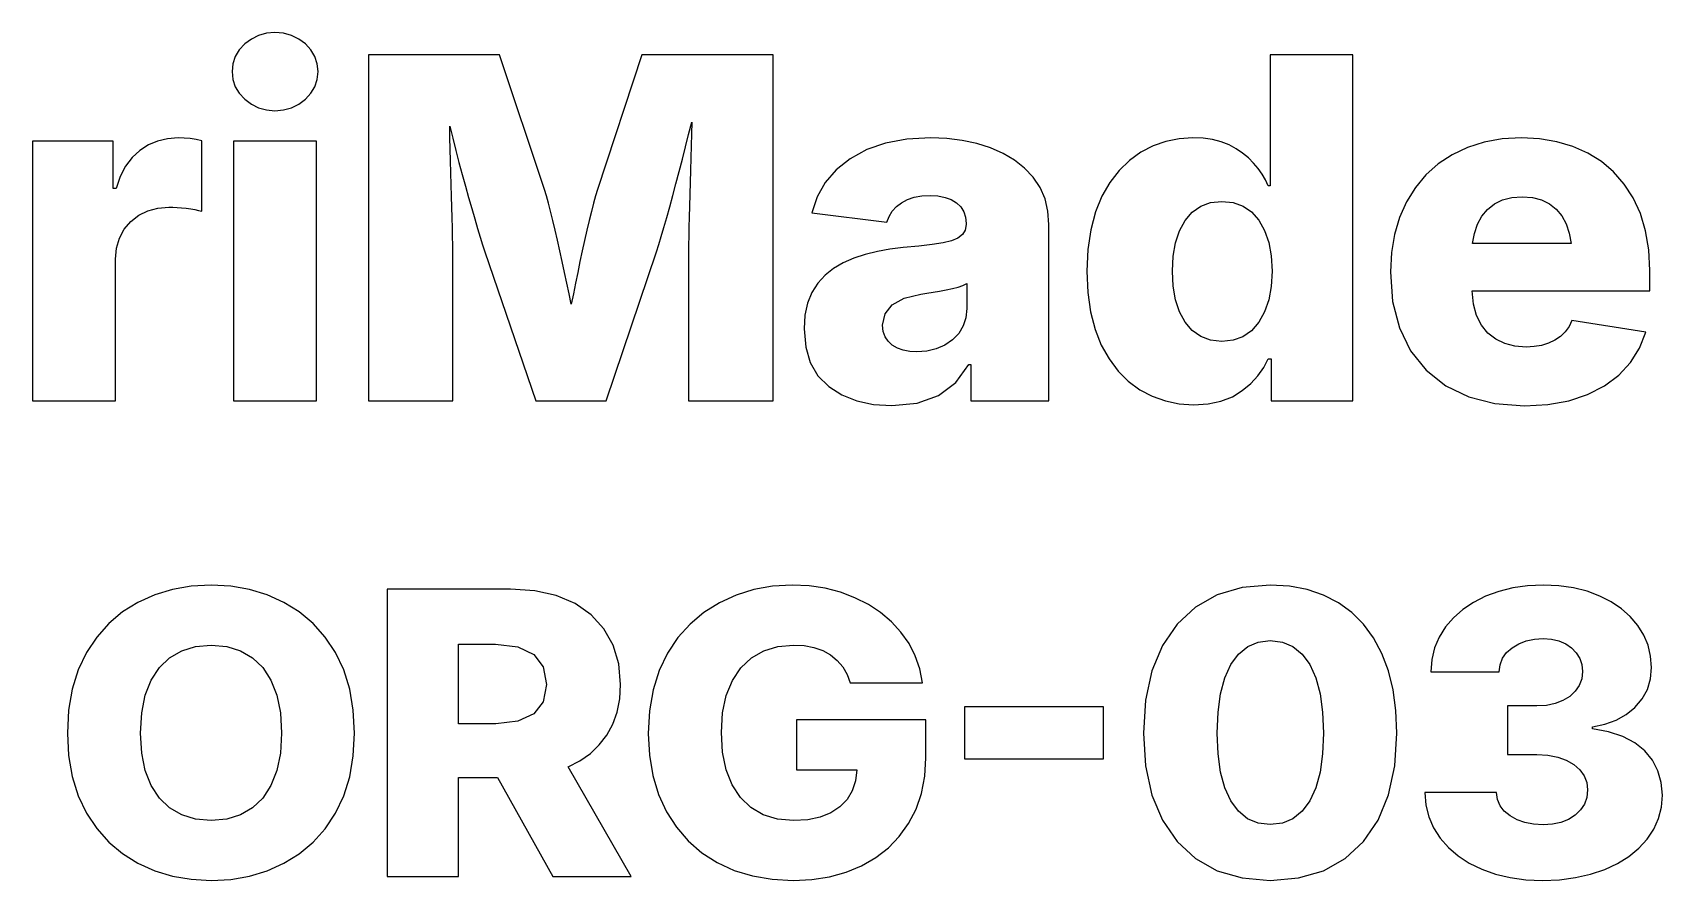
# Model space of a CAD drawing. Header units: metres. Extents: x 0.8 to 79.5, y 0.8 to 12.
# Drawn here: x 22.23 to 41.45, y 1.81 to 11.8 of the extents above; entities that cross this region are included whole.
import ezdxf

# ---------------------------------------------------------------- set-up
doc = ezdxf.new("R2010")
doc.units = ezdxf.units.M

msp = doc.modelspace()

# ---------------------------------------------------------------- linework, layer by layer
for p, q in [((24.8138, 11.725), (24.7358, 11.6663)), ((24.8992, 11.767), (24.8138, 11.725)), ((24.992, 11.7921), (24.8992, 11.767)), ((25.0921, 11.8005), (24.992, 11.7921)), ((25.1934, 11.7921), (25.0921, 11.8005)), ((25.287, 11.767), (25.1934, 11.7921)), ((25.3729, 11.725), (25.287, 11.767)), ((25.451, 11.6663), (25.3729, 11.725)), ((24.6708, 11.5956), (24.6244, 11.5177)), ((24.7358, 11.6663), (24.6708, 11.5956)), ((25.5161, 11.5956), (25.451, 11.6663)), ((25.5625, 11.5177), (25.5161, 11.5956)), ((27.7381, 11.5402), (26.1955, 11.5402)), ((26.1955, 11.5402), (26.1955, 7.45805)), ((28.271, 9.9512), (27.7381, 11.5402)), ((29.4181, 11.5402), (28.8936, 9.9512)), ((30.9635, 11.5402), (29.4181, 11.5402)), ((30.9635, 7.45805), (30.9635, 11.5402)), ((37.8, 11.5402), (36.8239, 11.5402)), ((36.8239, 11.5402), (36.8239, 9.99503)), ((37.8, 7.45805), (37.8, 11.5402)), ((24.5965, 11.4326), (24.5872, 11.3403)), ((24.5872, 11.3403), (24.5965, 11.248)), ((24.6244, 11.5177), (24.5965, 11.4326)), ((25.5904, 11.4326), (25.5625, 11.5177)), ((25.5997, 11.3403), (25.5904, 11.4326)), ((25.5904, 11.248), (25.5997, 11.3403)), ((24.5965, 11.248), (24.6244, 11.1628)), ((24.6244, 11.1628), (24.6708, 11.0849)), ((25.5161, 11.0849), (25.5625, 11.1628)), ((25.5625, 11.1628), (25.5904, 11.248)), ((24.6708, 11.0849), (24.7358, 11.0142)), ((24.7358, 11.0142), (24.8138, 10.9555)), ((24.8138, 10.9555), (24.8992, 10.9135)), ((25.287, 10.9135), (25.3729, 10.9555)), ((25.3729, 10.9555), (25.451, 11.0142)), ((25.451, 11.0142), (25.5161, 11.0849)), ((24.8992, 10.9135), (24.992, 10.8884)), ((24.992, 10.8884), (25.0921, 10.88)), ((25.0921, 10.88), (25.1934, 10.8884)), ((25.1934, 10.8884), (25.287, 10.9135)), ((27.1549, 10.5639), (27.1519, 10.6991)), ((27.1519, 10.6991), (27.1874, 10.5556)), ((29.9324, 10.4546), (29.9688, 10.6004)), ((29.9688, 10.6004), (30.0043, 10.7457)), ((30.0013, 10.6074), (29.998, 10.4663)), ((30.0043, 10.7457), (30.0013, 10.6074)), ((23.1856, 10.5211), (22.2348, 10.5211)), ((22.2348, 10.5211), (22.2348, 7.45805)), ((23.1856, 9.96219), (23.1856, 10.5211)), ((23.4983, 10.4115), (23.4078, 10.3279)), ((23.5997, 10.4762), (23.4983, 10.4115)), ((23.709, 10.5225), (23.5997, 10.4762)), ((23.8262, 10.5502), (23.709, 10.5225)), ((23.9513, 10.5594), (23.8262, 10.5502)), ((24.0223, 10.5574), (23.9513, 10.5594)), ((24.0922, 10.5512), (24.0223, 10.5574)), ((24.1611, 10.5409), (24.0922, 10.5512)), ((24.229, 10.5266), (24.1611, 10.5409)), ((24.229, 9.6937), (24.229, 10.5266)), ((25.5829, 10.5211), (24.604, 10.5211)), ((24.604, 10.5211), (24.604, 7.45805)), ((25.5829, 7.45805), (25.5829, 10.5211)), ((27.1582, 10.4265), (27.1549, 10.5639)), ((27.1619, 10.2872), (27.1582, 10.4265)), ((27.1874, 10.5556), (27.2238, 10.4125)), ((27.2238, 10.4125), (27.261, 10.27)), ((29.8952, 10.3086), (29.9324, 10.4546)), ((29.998, 10.4663), (29.9943, 10.3224)), ((32.0674, 10.4215), (31.8728, 10.3142)), ((32.2904, 10.4981), (32.0674, 10.4215)), ((32.5421, 10.5441), (32.2904, 10.4981)), ((32.8223, 10.5594), (32.5421, 10.5441)), ((33.0126, 10.5521), (32.8223, 10.5594)), ((33.1935, 10.53), (33.0126, 10.5521)), ((33.3652, 10.4931), (33.1935, 10.53)), ((33.5276, 10.4416), (33.3652, 10.4931)), ((33.6774, 10.3758), (33.5276, 10.4416)), ((33.8109, 10.2961), (33.6774, 10.3758)), ((35.2996, 10.3896), (35.164, 10.2935)), ((35.4446, 10.4639), (35.2996, 10.3896)), ((35.5951, 10.517), (35.4446, 10.4639)), ((35.751, 10.5488), (35.5951, 10.517)), ((35.9124, 10.5594), (35.751, 10.5488)), ((36.0326, 10.5542), (35.9124, 10.5594)), ((36.1438, 10.5385), (36.0326, 10.5542)), ((36.2458, 10.5124), (36.1438, 10.5385)), ((36.3387, 10.4759), (36.2458, 10.5124)), ((36.4231, 10.4312), (36.3387, 10.4759)), ((36.4996, 10.3807), (36.4231, 10.4312)), ((36.5683, 10.3243), (36.4996, 10.3807)), ((39.1495, 10.4477), (38.9678, 10.3608)), ((39.3465, 10.5098), (39.1495, 10.4477)), ((39.559, 10.547), (39.3465, 10.5098)), ((39.7868, 10.5594), (39.559, 10.547)), ((40.0008, 10.5482), (39.7868, 10.5594)), ((40.2023, 10.5146), (40.0008, 10.5482)), ((40.3914, 10.4585), (40.2023, 10.5146)), ((40.568, 10.38), (40.3914, 10.4585)), ((40.7292, 10.2796), (40.568, 10.38)), ((23.3311, 10.2252), (23.2682, 10.1033)), ((23.4078, 10.3279), (23.3311, 10.2252)), ((27.1659, 10.1457), (27.1619, 10.2872)), ((27.261, 10.27), (27.2991, 10.1279)), ((29.8571, 10.1622), (29.8952, 10.3086)), ((29.9943, 10.3224), (29.9903, 10.1759)), ((31.8728, 10.3142), (31.7094, 10.1825)), ((33.9284, 10.2025), (33.8109, 10.2961)), ((34.0297, 10.095), (33.9284, 10.2025)), ((35.164, 10.2935), (35.0422, 10.1752)), ((36.629, 10.2621), (36.5683, 10.3243)), ((36.6824, 10.1967), (36.629, 10.2621)), ((36.7289, 10.1303), (36.6824, 10.1967)), ((38.8039, 10.2516), (38.6597, 10.1228)), ((38.9678, 10.3608), (38.8039, 10.2516)), ((40.8723, 10.1581), (40.7292, 10.2796)), ((23.2682, 10.1033), (23.2193, 9.96219)), ((27.17, 10.0057), (27.1659, 10.1457)), ((27.174, 9.87071), (27.17, 10.0057)), ((27.2991, 10.1279), (27.3373, 9.98898)), ((29.7817, 9.88031), (29.8189, 10.0184)), ((29.8189, 10.0184), (29.8571, 10.1622)), ((29.9903, 10.1759), (29.9785, 9.75592)), ((31.5794, 10.0324), (31.4829, 9.86398)), ((31.7094, 10.1825), (31.5794, 10.0324)), ((34.1113, 9.9744), (34.0297, 10.095)), ((34.9341, 10.0346), (34.8396, 9.87173)), ((35.0422, 10.1752), (34.9341, 10.0346)), ((36.7686, 10.0631), (36.7289, 10.1303)), ((36.8015, 9.99503), (36.7686, 10.0631)), ((36.8239, 9.99503), (36.8015, 9.99503)), ((38.6597, 10.1228), (38.5353, 9.97423)), ((40.9971, 10.0153), (40.8723, 10.1581)), ((41.1037, 9.85121), (40.9971, 10.0153)), ((23.2193, 9.96219), (23.1856, 9.96219)), ((27.1813, 9.61555), (27.174, 9.87071)), ((27.3373, 9.98898), (27.3745, 9.85568)), ((27.3745, 9.85568), (27.4109, 9.72801)), ((28.2928, 9.87604), (28.271, 9.9512)), ((28.3162, 9.79025), (28.2928, 9.87604)), ((28.8718, 9.87595), (28.8484, 9.78992)), ((28.8936, 9.9512), (28.8718, 9.87595)), ((29.7453, 9.74786), (29.7817, 9.88031)), ((31.4829, 9.86398), (31.4199, 9.67725)), ((32.4773, 9.79501), (32.5478, 9.83218)), ((32.5478, 9.83218), (32.6273, 9.85873)), ((32.6273, 9.85873), (32.716, 9.87466)), ((32.716, 9.87466), (32.8138, 9.87997)), ((32.8138, 9.87997), (32.9081, 9.87459)), ((32.9081, 9.87459), (32.9916, 9.8584)), ((32.9916, 9.8584), (33.0644, 9.83144)), ((33.0644, 9.83144), (33.1266, 9.79369)), ((34.1696, 9.84126), (34.1113, 9.9744)), ((34.2046, 9.69565), (34.1696, 9.84126)), ((34.8396, 9.87173), (34.7629, 9.68596)), ((36.1213, 9.79738), (36.2546, 9.81149)), ((36.2546, 9.81149), (36.387, 9.79762)), ((38.4307, 9.806), (38.3479, 9.62073)), ((38.5353, 9.97423), (38.4307, 9.806)), ((39.4689, 9.78229), (39.5642, 9.82895)), ((39.5642, 9.82895), (39.673, 9.85695)), ((39.673, 9.85695), (39.7952, 9.86627)), ((39.7952, 9.86627), (39.916, 9.85712)), ((39.916, 9.85712), (40.0231, 9.82964)), ((40.0231, 9.82964), (40.1166, 9.78383)), ((41.1889, 9.66687), (41.1037, 9.85121)), ((23.3917, 9.5731), (23.4867, 9.64743)), ((23.4867, 9.64743), (23.5933, 9.70052)), ((23.5933, 9.70052), (23.7117, 9.73236)), ((23.7117, 9.73236), (23.8419, 9.74298)), ((23.8419, 9.74298), (23.8883, 9.7422)), ((23.8883, 9.7422), (23.9376, 9.7399)), ((23.9376, 9.7399), (23.9899, 9.73605)), ((23.9899, 9.73605), (24.0452, 9.73067)), ((24.0452, 9.73067), (24.0993, 9.72372)), ((24.0993, 9.72372), (24.1479, 9.71526)), ((24.1479, 9.71526), (24.1912, 9.70525)), ((24.1912, 9.70525), (24.229, 9.6937)), ((27.1844, 9.4987), (27.1813, 9.61555)), ((27.4109, 9.72801), (27.4464, 9.60599)), ((28.3412, 9.69386), (28.3162, 9.79025)), ((28.3677, 9.58684), (28.3412, 9.69386)), ((28.8234, 9.69308), (28.7969, 9.58546)), ((28.8484, 9.78992), (28.8234, 9.69308)), ((29.676, 9.50282), (29.7098, 9.62106)), ((29.7098, 9.62106), (29.7453, 9.74786)), ((29.9749, 9.62656), (29.9718, 9.50592)), ((29.9785, 9.75592), (29.9749, 9.62656)), ((31.4199, 9.67725), (32.3062, 9.5649)), ((32.3062, 9.5649), (32.3316, 9.63373)), ((32.3316, 9.63373), (32.3686, 9.69502)), ((32.3686, 9.69502), (32.4172, 9.74878)), ((32.4172, 9.74878), (32.4773, 9.79501)), ((33.1266, 9.79369), (33.1763, 9.74599)), ((33.1763, 9.74599), (33.2118, 9.68922)), ((33.2118, 9.68922), (33.2331, 9.62338)), ((33.2331, 9.62338), (33.2402, 9.54846)), ((34.2162, 9.53751), (34.2046, 9.69565)), ((34.7629, 9.68596), (34.7081, 9.47655)), ((35.8212, 9.58546), (35.9046, 9.68436)), ((35.9046, 9.68436), (36.0046, 9.75499)), ((36.0046, 9.75499), (36.1213, 9.79738)), ((36.387, 9.79762), (36.5039, 9.75601)), ((36.5039, 9.75601), (36.6051, 9.68665)), ((36.6051, 9.68665), (36.6907, 9.58955)), ((38.3479, 9.62073), (38.2888, 9.42108)), ((39.2676, 9.54128), (39.3198, 9.63571)), ((39.3198, 9.63571), (39.3872, 9.71696)), ((39.3872, 9.71696), (39.4689, 9.78229)), ((40.1166, 9.78383), (40.1963, 9.71971)), ((40.1963, 9.71971), (40.2619, 9.63931)), ((40.2619, 9.63931), (40.3127, 9.54471)), ((41.2499, 9.4632), (41.1889, 9.66687)), ((23.2581, 9.37723), (23.3138, 9.48167)), ((23.3138, 9.48167), (23.3917, 9.5731)), ((27.1866, 9.39331), (27.1844, 9.4987)), ((27.4464, 9.60599), (27.48, 9.49229)), ((27.48, 9.49229), (27.5109, 9.38956)), ((28.3952, 9.47227), (28.3677, 9.58684)), ((28.4228, 9.35327), (28.3952, 9.47227)), ((28.7695, 9.4704), (28.7422, 9.35121)), ((28.7969, 9.58546), (28.7695, 9.4704)), ((29.6446, 9.39607), (29.676, 9.50282)), ((29.9718, 9.50592), (29.9696, 9.39745)), ((33.197, 9.41869), (33.1431, 9.377)), ((33.2294, 9.4722), (33.197, 9.41869)), ((33.2402, 9.53751), (33.2294, 9.4722)), ((33.2402, 9.54846), (33.2402, 9.53751)), ((34.2162, 7.45805), (34.2162, 9.53751)), ((34.7081, 9.47655), (34.6752, 9.24352)), ((35.7087, 9.32278), (35.7556, 9.46329)), ((35.7556, 9.46329), (35.8212, 9.58546)), ((36.6907, 9.58955), (36.7588, 9.46866)), ((36.7588, 9.46866), (36.8074, 9.32791)), ((38.2888, 9.42108), (38.2533, 9.20703)), ((39.2091, 9.31285), (39.2307, 9.43365)), ((39.2307, 9.43365), (39.2676, 9.54128)), ((40.3127, 9.54471), (40.3489, 9.4359)), ((40.3489, 9.4359), (40.3702, 9.31285)), ((41.2864, 9.24016), (41.2499, 9.4632)), ((23.2136, 9.12929), (23.2248, 9.25977)), ((23.2248, 9.25977), (23.2581, 9.37723)), ((27.1879, 9.29939), (27.1866, 9.39331)), ((27.1884, 9.21695), (27.1879, 9.29939)), ((27.5109, 9.38956), (27.5389, 9.29778)), ((27.5389, 9.29778), (27.5642, 9.21695)), ((28.4505, 9.22981), (28.4228, 9.35327)), ((28.4785, 9.10188), (28.4505, 9.22981)), ((28.7148, 9.22792), (28.6875, 9.10051)), ((28.7422, 9.35121), (28.7148, 9.22792)), ((29.5892, 9.21695), (29.6157, 9.30077)), ((29.6157, 9.30077), (29.6446, 9.39607)), ((29.9683, 9.30112), (29.9678, 9.21695)), ((29.9696, 9.39745), (29.9683, 9.30112)), ((32.3417, 9.24831), (32.193, 9.22176)), ((32.4969, 9.26628), (32.3417, 9.24831)), ((32.6819, 9.28366), (32.4969, 9.26628)), ((32.8387, 9.30293), (32.6819, 9.28366)), ((32.9673, 9.32408), (32.8387, 9.30293)), ((33.0677, 9.34711), (32.9673, 9.32408)), ((33.1431, 9.377), (33.0677, 9.34711)), ((34.6752, 9.24352), (34.6643, 8.98683)), ((35.6806, 9.16397), (35.7087, 9.32278)), ((36.8074, 9.32791), (36.8366, 9.16731)), ((40.3702, 9.31285), (39.2091, 9.31285)), ((41.2986, 8.99779), (41.2864, 9.24016)), ((23.2136, 7.45805), (23.2136, 9.12929)), ((27.1884, 7.45805), (27.1884, 9.21695)), ((27.5642, 9.21695), (28.1672, 7.45805)), ((28.5062, 8.97279), (28.4785, 9.10188)), ((28.6875, 9.10051), (28.6606, 8.97202)), ((28.9946, 7.45805), (29.5892, 9.21695)), ((29.9678, 9.21695), (29.9678, 7.45805)), ((31.789, 9.08853), (31.6762, 9.02107)), ((31.9149, 9.14297), (31.789, 9.08853)), ((32.0507, 9.18665), (31.9149, 9.14297)), ((32.193, 9.22176), (32.0507, 9.18665)), ((35.6712, 8.98683), (35.6806, 9.16397)), ((36.8366, 9.16731), (36.8464, 8.98683)), ((38.2533, 9.20703), (38.2414, 8.97859)), ((28.5332, 8.84573), (28.5062, 8.97279)), ((28.5595, 8.72075), (28.5332, 8.84573)), ((28.6346, 8.8454), (28.6094, 8.72066)), ((28.6606, 8.97202), (28.6346, 8.8454)), ((31.49, 8.84709), (31.4201, 8.73837)), ((31.5765, 8.9406), (31.49, 8.84709)), ((31.6762, 9.02107), (31.5765, 8.9406)), ((33.2018, 8.82057), (33.2486, 8.84164)), ((33.2486, 8.84164), (33.2486, 8.54848)), ((34.6643, 8.98683), (34.6748, 8.73727)), ((35.6806, 8.80962), (35.6712, 8.98683)), ((36.8464, 8.98683), (36.8365, 8.8085)), ((38.2414, 8.97859), (38.2678, 8.62988)), ((41.2986, 8.75668), (41.2986, 8.99779)), ((28.5851, 8.59779), (28.5595, 8.72075)), ((28.6094, 8.72066), (28.5851, 8.59779)), ((31.4201, 8.73837), (31.3701, 8.61218)), ((32.3686, 8.59161), (32.5097, 8.66815)), ((32.5097, 8.66815), (32.7073, 8.71559)), ((32.7073, 8.71559), (32.7774, 8.72707)), ((32.7774, 8.72707), (32.8503, 8.73955)), ((32.8503, 8.73955), (32.926, 8.75308)), ((32.926, 8.75308), (33.0045, 8.76764)), ((33.0045, 8.76764), (33.0798, 8.78355)), ((33.0798, 8.78355), (33.1455, 8.80121)), ((33.1455, 8.80121), (33.2018, 8.82057)), ((34.6748, 8.73727), (34.7064, 8.50909)), ((35.7087, 8.65053), (35.6806, 8.80962)), ((35.7556, 8.50961), (35.7087, 8.65053)), ((36.8071, 8.64882), (36.758, 8.5078)), ((36.8365, 8.8085), (36.8071, 8.64882)), ((39.2204, 8.60129), (39.2035, 8.75668)), ((39.2035, 8.75668), (41.2986, 8.75668)), ((31.3401, 8.46851), (31.3302, 8.30737)), ((31.3701, 8.61218), (31.3401, 8.46851)), ((32.2557, 8.3512), (32.284, 8.48596)), ((32.284, 8.48596), (32.3686, 8.59161)), ((33.2486, 8.54848), (33.2379, 8.44006)), ((34.7064, 8.50909), (34.759, 8.30234)), ((35.8212, 8.38684), (35.7556, 8.50961)), ((36.758, 8.5078), (36.6893, 8.38545)), ((38.2678, 8.62988), (38.347, 8.32074)), ((39.2571, 8.46661), (39.2204, 8.60129)), ((39.3136, 8.35265), (39.2571, 8.46661)), ((31.3302, 8.30737), (31.3483, 8.09436)), ((32.2628, 8.27904), (32.2557, 8.3512)), ((32.2841, 8.21594), (32.2628, 8.27904)), ((33.2058, 8.34229), (33.1524, 8.25513)), ((33.2379, 8.44006), (33.2058, 8.34229)), ((34.759, 8.30234), (34.8326, 8.11697)), ((35.9046, 8.28734), (35.8212, 8.38684)), ((36.0046, 8.21628), (35.9046, 8.28734)), ((36.6032, 8.28658), (36.5021, 8.21593)), ((36.6893, 8.38545), (36.6032, 8.28658)), ((38.347, 8.32074), (38.4789, 8.05113)), ((39.39, 8.25941), (39.3136, 8.35265)), ((40.3015, 8.27347), (40.2458, 8.21945)), ((40.3467, 8.33656), (40.3015, 8.27347)), ((40.3814, 8.40874), (40.3467, 8.33656)), ((41.2537, 8.26903), (40.3814, 8.40874)), ((41.179, 8.08049), (41.2537, 8.26903)), ((31.3483, 8.09436), (31.4027, 7.91013)), ((32.3196, 8.16193), (32.2841, 8.21594)), ((32.3693, 8.11697), (32.3196, 8.16193)), ((32.4301, 8.0816), (32.3693, 8.11697)), ((32.4987, 8.05634), (32.4301, 8.0816)), ((32.8875, 8.07175), (32.7783, 8.04503)), ((32.9872, 8.11626), (32.8875, 8.07175)), ((33.0775, 8.17857), (32.9872, 8.11626)), ((33.1524, 8.25513), (33.0775, 8.17857)), ((34.8326, 8.11697), (34.9241, 7.95309)), ((36.1213, 8.17365), (36.0046, 8.21628)), ((36.2546, 8.15942), (36.1213, 8.17365)), ((36.3859, 8.17355), (36.2546, 8.15942)), ((36.5021, 8.21593), (36.3859, 8.17355)), ((39.4828, 8.1869), (39.39, 8.25941)), ((39.5888, 8.13513), (39.4828, 8.1869)), ((39.7079, 8.10405), (39.5888, 8.13513)), ((39.8401, 8.0937), (39.7079, 8.10405)), ((39.935, 8.09875), (39.8401, 8.0937)), ((40.0231, 8.11389), (39.935, 8.09875)), ((40.1047, 8.13914), (40.0231, 8.11389)), ((40.1795, 8.1745), (40.1047, 8.13914)), ((40.2458, 8.21945), (40.1795, 8.1745)), ((41.0725, 7.91217), (41.179, 8.08049)), ((31.4027, 7.91013), (31.4934, 7.75465)), ((32.5752, 8.04118), (32.4987, 8.05634)), ((32.6596, 8.03613), (32.5752, 8.04118)), ((32.7783, 8.04503), (32.6596, 8.03613)), ((33.1164, 7.67604), (33.271, 7.88818)), ((33.271, 7.88818), (33.2963, 7.88818)), ((33.2963, 7.88818), (33.2963, 7.45805)), ((34.9241, 7.95309), (35.0303, 7.81079)), ((36.7476, 7.85251), (36.8015, 7.95396)), ((36.8015, 7.95396), (36.8352, 7.95396)), ((36.8352, 7.95396), (36.8352, 7.45805)), ((38.4789, 8.05113), (38.6635, 7.82109)), ((40.9342, 7.76405), (41.0725, 7.91217)), ((31.4934, 7.75465), (31.6204, 7.62794)), ((35.0303, 7.81079), (35.1513, 7.69008)), ((35.1513, 7.69008), (35.2869, 7.59093)), ((36.594, 7.66551), (36.6784, 7.75635)), ((36.6784, 7.75635), (36.7476, 7.85251)), ((38.6635, 7.82109), (38.8943, 7.6371)), ((40.7643, 7.63614), (40.9342, 7.76405)), ((31.6204, 7.62794), (31.7757, 7.52965)), ((31.7757, 7.52965), (31.951, 7.45944)), ((32.662, 7.43359), (32.9134, 7.52451)), ((32.9134, 7.52451), (33.1164, 7.67604)), ((35.2869, 7.59093), (35.4338, 7.51363)), ((35.4338, 7.51363), (35.5884, 7.4584)), ((36.2437, 7.45567), (36.3781, 7.50746)), ((36.3781, 7.50746), (36.4944, 7.57999)), ((36.4944, 7.57999), (36.594, 7.66551)), ((38.8943, 7.6371), (39.1646, 7.50568)), ((39.1646, 7.50568), (39.4742, 7.42682)), ((40.3432, 7.45944), (40.5661, 7.53307)), ((40.5661, 7.53307), (40.7643, 7.63614)), ((22.2348, 7.45805), (23.2136, 7.45805)), ((24.604, 7.45805), (25.5829, 7.45805)), ((26.1955, 7.45805), (27.1884, 7.45805)), ((28.1672, 7.45805), (28.9946, 7.45805)), ((29.9678, 7.45805), (30.9635, 7.45805)), ((31.951, 7.45944), (32.1466, 7.41733)), ((32.1466, 7.41733), (32.3623, 7.40329)), ((32.3623, 7.40329), (32.662, 7.43359)), ((33.2963, 7.45805), (34.2162, 7.45805)), ((35.5884, 7.4584), (35.7508, 7.42528)), ((35.7508, 7.42528), (35.9208, 7.41423)), ((35.9208, 7.41423), (36.0913, 7.42459)), ((36.0913, 7.42459), (36.2437, 7.45567)), ((36.8352, 7.45805), (37.8, 7.45805)), ((39.4742, 7.42682), (39.8233, 7.40053)), ((39.8233, 7.40053), (40.0956, 7.41527)), ((40.0956, 7.41527), (40.3432, 7.45944)), ((23.8844, 5.23579), (23.6748, 5.17253)), ((24.106, 5.27374), (23.8844, 5.23579)), ((24.3398, 5.28639), (24.106, 5.27374)), ((24.5714, 5.27374), (24.3398, 5.28639)), ((24.7915, 5.23579), (24.5714, 5.27374)), ((25.0002, 5.17253), (24.7915, 5.23579)), ((27.8703, 5.24089), (26.415, 5.24089)), ((26.415, 5.24089), (26.415, 1.85239)), ((28.155, 5.22191), (27.8703, 5.24089)), ((28.4079, 5.16498), (28.155, 5.22191)), ((30.7372, 5.23494), (30.5281, 5.17061)), ((30.9576, 5.27353), (30.7372, 5.23494)), ((31.1893, 5.28639), (30.9576, 5.27353)), ((31.3885, 5.27722), (31.1893, 5.28639)), ((31.5781, 5.24971), (31.3885, 5.27722)), ((31.7582, 5.20387), (31.5781, 5.24971)), ((31.9288, 5.13968), (31.7582, 5.20387)), ((36.4922, 5.25768), (36.1983, 5.17154)), ((36.8248, 5.28639), (36.4922, 5.25768)), ((37.0513, 5.27345), (36.8248, 5.28639)), ((37.2608, 5.23465), (37.0513, 5.27345)), ((37.4533, 5.16997), (37.2608, 5.23465)), ((39.5187, 5.21283), (39.3639, 5.15561)), ((39.6839, 5.25371), (39.5187, 5.21283)), ((39.8593, 5.27821), (39.6839, 5.25371)), ((40.045, 5.28639), (39.8593, 5.27821)), ((40.2279, 5.27844), (40.045, 5.28639)), ((40.3996, 5.25456), (40.2279, 5.27844)), ((40.5601, 5.21475), (40.3996, 5.25456)), ((40.7094, 5.15903), (40.5601, 5.21475)), ((23.4773, 5.08398), (23.2958, 4.97112)), ((23.6748, 5.17253), (23.4773, 5.08398)), ((25.1974, 5.08398), (25.0002, 5.17253)), ((25.3789, 4.97112), (25.1974, 5.08398)), ((28.6291, 5.0701), (28.4079, 5.16498)), ((28.8186, 4.93727), (28.6291, 5.0701)), ((30.3304, 5.08057), (30.1482, 4.96614)), ((30.5281, 5.17061), (30.3304, 5.08057)), ((32.0871, 5.05923), (31.9288, 5.13968)), ((32.2303, 4.96458), (32.0871, 5.05923)), ((35.9429, 5.02797), (35.7262, 4.82698)), ((36.1983, 5.17154), (35.9429, 5.02797)), ((37.6288, 5.07942), (37.4533, 5.16997)), ((37.786, 4.96451), (37.6288, 5.07942)), ((39.0961, 5.00012), (38.9859, 4.90382)), ((39.2221, 5.08405), (39.0961, 5.00012)), ((39.3639, 5.15561), (39.2221, 5.08405)), ((40.8452, 5.0896), (40.7094, 5.15903)), ((40.9653, 5.00864), (40.8452, 5.0896)), ((41.0695, 4.91617), (40.9653, 5.00864)), ((23.1341, 4.83495), (22.9922, 4.67548)), ((23.2958, 4.97112), (23.1341, 4.83495)), ((25.5406, 4.83495), (25.3789, 4.97112)), ((25.6825, 4.67548), (25.5406, 4.83495)), ((28.9704, 4.77205), (28.8186, 4.93727)), ((29.9857, 4.8287), (29.8428, 4.66823)), ((30.1482, 4.96614), (29.9857, 4.8287)), ((32.3585, 4.85571), (32.2303, 4.96458)), ((32.4715, 4.73262), (32.3585, 4.85571)), ((35.7262, 4.82698), (35.5535, 4.57455)), ((37.9237, 4.82671), (37.786, 4.96451)), ((38.0419, 4.66603), (37.9237, 4.82671)), ((38.9859, 4.90382), (38.8915, 4.79515)), ((41.1579, 4.81219), (41.0695, 4.91617)), ((41.2283, 4.69899), (41.1579, 4.81219)), ((22.9922, 4.67548), (22.8702, 4.49268)), ((25.8045, 4.49268), (25.6825, 4.67548)), ((29.0789, 4.57996), (28.9704, 4.77205)), ((29.8428, 4.66823), (29.7197, 4.48473)), ((32.5666, 4.59766), (32.4715, 4.73262)), ((36.5588, 4.56291), (36.6832, 4.616)), ((36.6832, 4.616), (36.8248, 4.63368)), ((36.8248, 4.63368), (36.9675, 4.616)), ((36.9675, 4.616), (37.0926, 4.56291)), ((38.1405, 4.48245), (38.0419, 4.66603)), ((38.8157, 4.6759), (38.7612, 4.54785)), ((38.8915, 4.79515), (38.8157, 4.6759)), ((39.7552, 4.5963), (39.8425, 4.6297)), ((39.8425, 4.6297), (39.9383, 4.64975)), ((39.9383, 4.64975), (40.0426, 4.65642)), ((40.0426, 4.65642), (40.1404, 4.64967)), ((40.1404, 4.64967), (40.2287, 4.62943)), ((40.2287, 4.62943), (40.3074, 4.59567)), ((41.2787, 4.57883), (41.2283, 4.69899)), ((22.8702, 4.49268), (22.7721, 4.28758)), ((23.729, 4.31529), (23.8504, 4.4317)), ((23.8504, 4.4317), (23.9926, 4.51486)), ((23.9926, 4.51486), (24.1558, 4.56474)), ((24.1558, 4.56474), (24.3398, 4.58138)), ((24.3398, 4.58138), (24.5227, 4.56474)), ((24.5227, 4.56474), (24.6851, 4.51486)), ((24.6851, 4.51486), (24.8269, 4.4317)), ((24.8269, 4.4317), (24.9481, 4.31529)), ((25.9026, 4.28758), (25.8045, 4.49268)), ((27.2572, 3.65353), (27.2572, 4.5905)), ((27.2572, 4.5905), (27.6914, 4.5905)), ((27.6914, 4.5905), (27.9544, 4.56079)), ((27.9544, 4.56079), (28.1423, 4.47166)), ((28.1423, 4.47166), (28.255, 4.32314)), ((29.144, 4.36101), (29.0789, 4.57996)), ((29.7197, 4.48473), (29.6205, 4.27942)), ((30.5845, 4.3119), (30.7095, 4.42979)), ((30.7095, 4.42979), (30.8544, 4.51401)), ((30.8544, 4.51401), (31.0191, 4.56453)), ((31.0191, 4.56453), (31.2036, 4.58138)), ((31.2036, 4.58138), (31.3302, 4.57405)), ((31.3302, 4.57405), (31.4454, 4.55209)), ((31.4454, 4.55209), (31.5491, 4.51549)), ((31.5491, 4.51549), (31.6413, 4.46425)), ((31.6413, 4.46425), (31.7207, 4.3998)), ((32.6406, 4.45317), (32.5666, 4.59766)), ((32.6936, 4.29918), (32.6406, 4.45317)), ((35.5535, 4.57455), (35.4301, 4.27664)), ((36.362, 4.35057), (36.4517, 4.47443)), ((36.4517, 4.47443), (36.5588, 4.56291)), ((37.0926, 4.56291), (37.2001, 4.47443)), ((37.2001, 4.47443), (37.29, 4.35057)), ((38.2183, 4.27757), (38.1405, 4.48245)), ((38.7612, 4.54785), (38.728, 4.41098)), ((39.5353, 4.34956), (39.5639, 4.42502)), ((39.5639, 4.42502), (39.611, 4.49167)), ((39.611, 4.49167), (39.6764, 4.54953)), ((39.6764, 4.54953), (39.7552, 4.5963)), ((40.3074, 4.59567), (40.3766, 4.54842)), ((40.3766, 4.54842), (40.4329, 4.49036)), ((40.4329, 4.49036), (40.4732, 4.42419)), ((40.4732, 4.42419), (40.4973, 4.34993)), ((41.3089, 4.45169), (41.2787, 4.57883)), ((41.3189, 4.3176), (41.3089, 4.45169)), ((22.7721, 4.28758), (22.702, 4.06117)), ((23.632, 4.16733), (23.729, 4.31529)), ((24.9481, 4.31529), (25.0452, 4.16733)), ((25.9727, 4.06117), (25.9026, 4.28758)), ((28.255, 4.32314), (28.2926, 4.11519)), ((29.1657, 4.11519), (29.144, 4.36101)), ((29.6205, 4.27942), (29.5497, 4.05348)), ((30.4838, 4.1633), (30.5845, 4.3119)), ((31.7207, 4.3998), (31.786, 4.32355)), ((31.786, 4.32355), (31.837, 4.23549)), ((31.837, 4.23549), (31.8739, 4.13565)), ((32.7256, 4.13565), (32.6936, 4.29918)), ((35.4301, 4.27664), (35.3561, 3.93324)), ((36.291, 4.194), (36.362, 4.35057)), ((37.29, 4.35057), (37.361, 4.194)), ((38.2738, 4.05293), (38.2183, 4.27757)), ((38.728, 4.41098), (38.7162, 4.26529)), ((38.7162, 4.26529), (39.5249, 4.26529)), ((39.5249, 4.26529), (39.5353, 4.34956)), ((40.5054, 4.26756), (40.496, 4.18192)), ((40.4973, 4.34993), (40.5054, 4.26756)), ((41.3068, 4.18156), (41.3189, 4.3176)), ((22.702, 4.06117), (22.6599, 3.81343)), ((23.5626, 3.98953), (23.632, 4.16733)), ((25.0452, 4.16733), (25.1145, 3.98953)), ((26.0148, 3.81343), (25.9727, 4.06117)), ((28.2926, 4.11519), (28.2551, 3.91321)), ((29.1556, 3.94661), (29.1657, 4.11519)), ((29.5497, 4.05348), (29.5072, 3.80695)), ((30.4118, 3.98698), (30.4838, 4.1633)), ((31.8739, 4.13565), (32.7256, 4.13565)), ((36.2403, 4.00745), (36.291, 4.194)), ((37.361, 4.194), (37.4117, 4.00745)), ((38.3071, 3.80853), (38.2738, 4.05293)), ((40.4208, 4.0358), (40.3551, 3.97531)), ((40.4678, 4.10466), (40.4208, 4.0358)), ((40.496, 4.18192), (40.4678, 4.10466)), ((41.2096, 3.94617), (41.2703, 4.05775)), ((41.2703, 4.05775), (41.3068, 4.18156)), ((23.521, 3.78188), (23.5626, 3.98953)), ((25.1145, 3.98953), (25.1561, 3.78188)), ((28.2551, 3.91321), (28.1429, 3.76894)), ((29.1254, 3.79112), (29.1556, 3.94661)), ((30.3687, 3.78294), (30.4118, 3.98698)), ((34.8581, 3.85138), (33.2192, 3.85138)), ((33.2192, 3.85138), (33.2192, 3.23962)), ((34.8581, 3.23962), (34.8581, 3.85138)), ((35.3561, 3.93324), (35.3314, 3.54437)), ((36.2099, 3.79091), (36.2403, 4.00745)), ((37.4117, 4.00745), (37.4421, 3.79091)), ((39.9686, 3.86275), (39.6227, 3.86275)), ((39.6227, 3.86275), (39.6227, 3.28966)), ((40.0813, 3.86978), (39.9686, 3.86275)), ((40.1833, 3.89088), (40.0813, 3.86978)), ((40.2746, 3.92607), (40.1833, 3.89088)), ((40.3551, 3.97531), (40.2746, 3.92607)), ((41.0202, 3.76253), (41.1245, 3.84682)), ((41.1245, 3.84682), (41.2096, 3.94617)), ((22.6599, 3.81343), (22.6459, 3.54437)), ((23.5072, 3.54437), (23.521, 3.78188)), ((25.1561, 3.78188), (25.17, 3.54437)), ((26.0288, 3.54437), (26.0148, 3.81343)), ((27.6938, 3.65353), (27.2572, 3.65353)), ((27.9557, 3.68239), (27.6938, 3.65353)), ((28.1429, 3.76894), (27.9557, 3.68239)), ((29.0751, 3.6487), (29.1254, 3.79112)), ((29.5072, 3.80695), (29.4931, 3.53981)), ((30.3543, 3.55118), (30.3687, 3.78294)), ((32.7638, 3.69901), (31.2394, 3.69901)), ((31.2394, 3.69901), (31.2394, 3.11002)), ((32.7638, 3.25327), (32.7638, 3.69901)), ((36.1998, 3.54437), (36.2099, 3.79091)), ((37.4421, 3.79091), (37.4522, 3.54437)), ((38.3183, 3.54437), (38.3071, 3.80853)), ((40.7691, 3.64769), (40.9017, 3.69615)), ((40.9017, 3.69615), (41.0202, 3.76253)), ((22.6459, 3.54437), (22.6599, 3.27728)), ((23.521, 3.30792), (23.5072, 3.54437)), ((25.17, 3.54437), (25.1561, 3.30792)), ((26.0148, 3.27631), (26.0288, 3.54437)), ((28.9157, 3.40395), (29.0047, 3.51936)), ((29.0047, 3.51936), (29.0751, 3.6487)), ((29.4931, 3.53981), (29.5065, 3.28169)), ((30.3683, 3.31729), (30.3543, 3.55118)), ((35.3314, 3.54437), (35.3561, 3.15562)), ((36.2098, 3.29904), (36.1998, 3.54437)), ((37.4522, 3.54437), (37.4421, 3.29904)), ((38.2937, 3.15656), (38.3183, 3.54437)), ((40.6223, 3.61714), (40.7691, 3.64769)), ((40.6223, 3.59213), (40.6223, 3.61714)), ((40.8138, 3.55815), (40.6223, 3.59213)), ((40.9805, 3.504), (40.8138, 3.55815)), ((41.1222, 3.42966), (40.9805, 3.504)), ((22.6599, 3.27728), (22.702, 3.03096)), ((23.5626, 3.10118), (23.521, 3.30792)), ((25.1561, 3.30792), (25.1145, 3.10118)), ((25.9727, 3.02928), (26.0148, 3.27631)), ((28.6873, 3.21747), (28.8099, 3.30331)), ((28.8099, 3.30331), (28.9157, 3.40395)), ((29.5065, 3.28169), (29.5467, 3.04176)), ((30.4103, 3.11142), (30.3683, 3.31729)), ((36.24, 3.08385), (36.2098, 3.29904)), ((37.4421, 3.29904), (37.4117, 3.08385)), ((39.6227, 3.28966), (39.9686, 3.28966)), ((39.9686, 3.28966), (40.0977, 3.28239)), ((40.0977, 3.28239), (40.2132, 3.26065)), ((41.239, 3.33511), (41.1222, 3.42966)), ((41.3303, 3.22398), (41.239, 3.33511)), ((23.632, 2.92415), (23.5626, 3.10118)), ((25.1145, 3.10118), (25.0452, 2.92415)), ((28.5478, 3.14639), (28.6873, 3.21747)), ((29.2897, 1.85239), (28.5478, 3.14639)), ((30.4804, 2.93353), (30.4103, 3.11142)), ((31.2394, 3.11002), (31.9503, 3.11002)), ((31.9503, 3.11002), (31.9352, 2.97952)), ((32.7512, 3.03502), (32.7638, 3.25327)), ((33.2192, 3.23962), (34.8581, 3.23962)), ((35.3561, 3.15562), (35.4301, 2.81265)), ((36.2904, 2.89879), (36.24, 3.08385)), ((37.4117, 3.08385), (37.361, 2.89879)), ((38.2201, 2.81409), (38.2937, 3.15656)), ((40.2132, 3.26065), (40.3148, 3.22441)), ((40.3148, 3.22441), (40.4028, 3.17366)), ((40.4028, 3.17366), (40.4738, 3.1114)), ((40.4738, 3.1114), (40.5245, 3.04063)), ((41.3956, 3.09975), (41.3303, 3.22398)), ((41.4347, 2.96246), (41.3956, 3.09975)), ((22.702, 3.03096), (22.7721, 2.80539)), ((23.729, 2.77682), (23.632, 2.92415)), ((25.0452, 2.92415), (24.9481, 2.77682)), ((25.9026, 2.80328), (25.9727, 3.02928)), ((27.2572, 3.01903), (27.7152, 3.01903)), ((27.2572, 1.85239), (27.2572, 3.01903)), ((27.7152, 3.01903), (28.3665, 1.85239)), ((29.5467, 3.04176), (29.6138, 2.82004)), ((30.5785, 2.78366), (30.4804, 2.93353)), ((31.9352, 2.97952), (31.8969, 2.86325)), ((32.7134, 2.83284), (32.7512, 3.03502)), ((36.3608, 2.74385), (36.2904, 2.89879)), ((37.361, 2.89879), (37.29, 2.74385)), ((40.5245, 3.04063), (40.5549, 2.96133)), ((40.5549, 2.96133), (40.5651, 2.87349)), ((41.4477, 2.81209), (41.4347, 2.96246)), ((22.7721, 2.80539), (22.8702, 2.60056)), ((23.8504, 2.66092), (23.729, 2.77682)), ((24.9481, 2.77682), (24.8269, 2.66092)), ((25.8045, 2.59831), (25.9026, 2.80328)), ((29.6138, 2.82004), (29.7077, 2.61649)), ((30.7018, 2.66476), (30.5785, 2.78366)), ((31.8355, 2.7612), (31.7511, 2.67337)), ((31.8969, 2.86325), (31.8355, 2.7612)), ((32.6504, 2.64671), (32.7134, 2.83284)), ((35.4301, 2.81265), (35.5535, 2.51544)), ((36.4502, 2.62148), (36.3608, 2.74385)), ((37.29, 2.74385), (37.2001, 2.62148)), ((38.0975, 2.51695), (38.2201, 2.81409)), ((39.4915, 2.84164), (38.647, 2.84164)), ((38.647, 2.84164), (38.6592, 2.69376)), ((38.6592, 2.69376), (38.6935, 2.55481)), ((39.5033, 2.76048), (39.4915, 2.84164)), ((39.5339, 2.68756), (39.5033, 2.76048)), ((40.5284, 2.70691), (40.4825, 2.63684)), ((40.5559, 2.7858), (40.5284, 2.70691)), ((40.5651, 2.87349), (40.5559, 2.7858)), ((41.4365, 2.6696), (41.4477, 2.81209)), ((22.8702, 2.60056), (22.9922, 2.41779)), ((23.9926, 2.57812), (23.8504, 2.66092)), ((24.1558, 2.52846), (23.9926, 2.57812)), ((24.3398, 2.5119), (24.1558, 2.52846)), ((24.5227, 2.52846), (24.3398, 2.5119)), ((24.6851, 2.57812), (24.5227, 2.52846)), ((24.8269, 2.66092), (24.6851, 2.57812)), ((25.6825, 2.41559), (25.8045, 2.59831)), ((29.7077, 2.61649), (29.8257, 2.43321)), ((30.8475, 2.57983), (30.7018, 2.66476)), ((31.0156, 2.52888), (30.8475, 2.57983)), ((31.206, 2.5119), (31.0156, 2.52888)), ((31.3724, 2.52199), (31.206, 2.5119)), ((31.5188, 2.55226), (31.3724, 2.52199)), ((31.645, 2.60272), (31.5188, 2.55226)), ((31.7511, 2.67337), (31.645, 2.60272)), ((32.5622, 2.47665), (32.6504, 2.64671)), ((35.5535, 2.51544), (35.7262, 2.26402)), ((36.5573, 2.53407), (36.4502, 2.62148)), ((36.6822, 2.48163), (36.5573, 2.53407)), ((37.0926, 2.53407), (36.9675, 2.48163)), ((37.2001, 2.62148), (37.0926, 2.53407)), ((37.9258, 2.26515), (38.0975, 2.51695)), ((38.6935, 2.55481), (38.7499, 2.42482)), ((39.5832, 2.62289), (39.5339, 2.68756)), ((39.6514, 2.56645), (39.5832, 2.62289)), ((39.7338, 2.52069), (39.6514, 2.56645)), ((39.8261, 2.48801), (39.7338, 2.52069)), ((40.3397, 2.52583), (40.2504, 2.4903)), ((40.4183, 2.57558), (40.3397, 2.52583)), ((40.4825, 2.63684), (40.4183, 2.57558)), ((41.3464, 2.40976), (41.4027, 2.53548)), ((41.4027, 2.53548), (41.4365, 2.6696)), ((22.9922, 2.41779), (23.1341, 2.25832)), ((25.5406, 2.25633), (25.6825, 2.41559)), ((29.8257, 2.43321), (29.9648, 2.27225)), ((32.3228, 2.1904), (32.452, 2.32407)), ((32.452, 2.32407), (32.5622, 2.47665)), ((36.8248, 2.46414), (36.6822, 2.48163)), ((36.9675, 2.48163), (36.8248, 2.46414)), ((38.7499, 2.42482), (38.8283, 2.30379)), ((39.9282, 2.4684), (39.8261, 2.48801)), ((40.0402, 2.46187), (39.9282, 2.4684)), ((40.1506, 2.46898), (40.0402, 2.46187)), ((40.2504, 2.4903), (40.1506, 2.46898)), ((41.2676, 2.29242), (41.3464, 2.40976)), ((23.1341, 2.25832), (23.2958, 2.12215)), ((23.2958, 2.12215), (23.4773, 2.00929)), ((25.1974, 2.00815), (25.3789, 2.12051)), ((25.3789, 2.12051), (25.5406, 2.25633)), ((29.9648, 2.27225), (30.1251, 2.13361)), ((30.1251, 2.13361), (30.3065, 2.01727)), ((32.1746, 2.07562), (32.3228, 2.1904)), ((35.7262, 2.26402), (35.9429, 2.06403)), ((37.7098, 2.06467), (37.9258, 2.26515)), ((38.8283, 2.30379), (38.926, 2.19357)), ((38.926, 2.19357), (39.0403, 2.09599)), ((41.0526, 2.09032), (41.1689, 2.18533)), ((41.1689, 2.18533), (41.2676, 2.29242)), ((23.4773, 2.00929), (23.6748, 1.92075)), ((25.0002, 1.9201), (25.1974, 2.00815)), ((30.3065, 2.01727), (30.5064, 1.92525)), ((30.5064, 1.92525), (30.7217, 1.85951)), ((31.8246, 1.90413), (32.0075, 1.97975)), ((32.0075, 1.97975), (32.1746, 2.07562)), ((35.9429, 2.06403), (36.1983, 1.92119)), ((37.1593, 1.83556), (37.4543, 1.92148)), ((37.4543, 1.92148), (37.7098, 2.06467)), ((39.0403, 2.09599), (39.1711, 2.01108)), ((39.1711, 2.01108), (39.3185, 1.9388)), ((39.3185, 1.9388), (39.4799, 1.8811)), ((40.602, 1.87982), (40.7678, 1.93652)), ((40.7678, 1.93652), (40.9189, 2.00739)), ((40.9189, 2.00739), (41.0526, 2.09032)), ((23.6748, 1.92075), (23.8844, 1.85751)), ((23.8844, 1.85751), (24.106, 1.81956)), ((24.106, 1.81956), (24.3398, 1.80692)), ((24.3398, 1.80692), (24.5714, 1.81949)), ((24.5714, 1.81949), (24.7915, 1.85722)), ((24.7915, 1.85722), (25.0002, 1.9201)), ((26.415, 1.85239), (27.2572, 1.85239)), ((28.3665, 1.85239), (29.2897, 1.85239)), ((30.7217, 1.85951), (30.9525, 1.82007)), ((30.9525, 1.82007), (31.1988, 1.80692)), ((31.1988, 1.80692), (31.4202, 1.81772)), ((31.4202, 1.81772), (31.6288, 1.85013)), ((31.6288, 1.85013), (31.8246, 1.90413)), ((36.1983, 1.92119), (36.4922, 1.83548)), ((36.4922, 1.83548), (36.8248, 1.80692)), ((36.8248, 1.80692), (37.1593, 1.83556)), ((39.4799, 1.8811), (39.6528, 1.83989)), ((39.6528, 1.83989), (39.8372, 1.81516)), ((39.8372, 1.81516), (40.0331, 1.80692)), ((40.0331, 1.80692), (40.2346, 1.81502)), ((40.2346, 1.81502), (40.4243, 1.83931)), ((40.4243, 1.83931), (40.602, 1.87982))]:
    msp.add_line(p, q)

doc.saveas('drawing.dxf')
